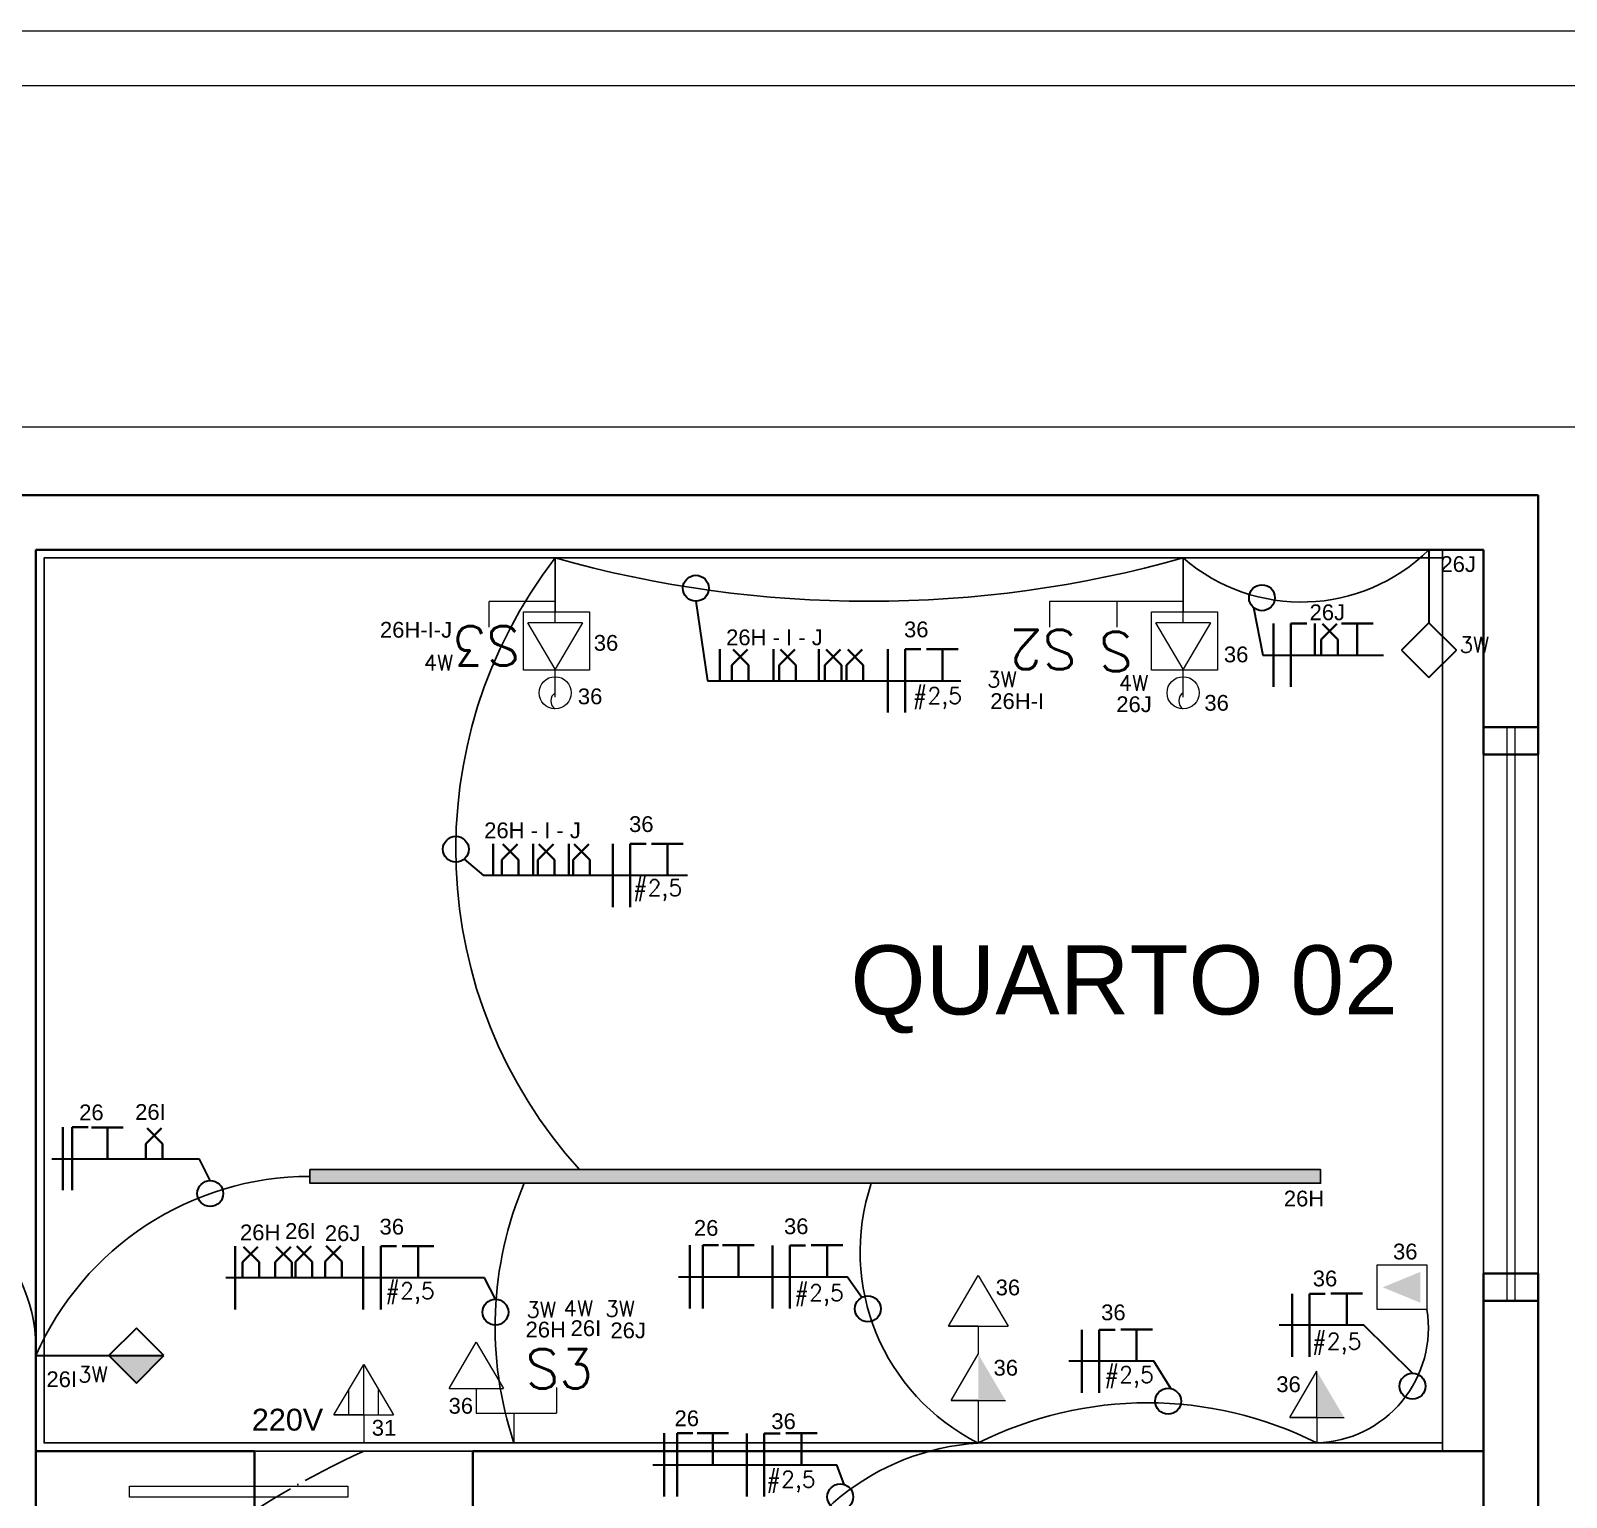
# Model space of a CAD drawing. Header units: millimetres. Extents: x 20625 to 81245, y 3427 to 18613.
# Drawn here: x 67709 to 68272, y 16384 to 16921 of the extents above; entities that cross this region are included whole.
import ezdxf

# ---------------------------------------------------------------- set-up
doc = ezdxf.new("R2010")
doc.units = ezdxf.units.MM
doc.linetypes.add('ACAD_ISO02W100', pattern=[15, 12, -3])
doc.linetypes.add('ACAD_ISO04W100', pattern=[30, 24, -3, 0, -3])
for name, color, linetype, lineweight in [('01', 1, 'Continuous', 9), ('EJEL05130C', 130, 'Continuous', 30), ('EJEL0550C', 50, 'Continuous', 35), ('EJEL0580C', 80, 'Continuous', 9), ('EJEL25170C', 170, 'Continuous', 25), ('EJEL25170T', 170, 'ACAD_ISO02W100', 25), ('EJEL25170TP', 10, 'ACAD_ISO04W100', 25), ('EJEL3040C', 40, 'Continuous', 9)]:
    doc.layers.add(name, color=color, linetype=linetype, lineweight=lineweight)
for name, color, linetype in [('1-ARQ-B', 2, 'Continuous'), ('1-ARQ-DEMOLIR', 12, 'Continuous'), ('2-TXT-A', 7, 'Continuous'), ('3-ESPEC', 14, 'Continuous'), ('ARQ-1-ILUMINAÇÃO', 2, 'Continuous'), ('ARQ-4-TXT-02', 1, 'Continuous'), ('TOP', 4, 'Continuous'), ('TOPOGRAFIA', 2, 'Continuous')]:
    doc.layers.add(name, color=color, linetype=linetype)
doc.styles.add('ROMANSI', font='RomanS')
doc.styles.add('RSA', font='arial.ttf')
doc.styles.add('SR60', font='simplex', dxfattribs={"height": 0.15})
doc.styles.add('SR80', font='SIMPLEX', dxfattribs={"height": 0.1})

# ---------------------------------------------------------------- blocks, each defined once
blk = doc.blocks.new('A$C1FA829F1')
at = {"layer": 'EJEL0580C'}
for p, q in [((0, 0), (0, 16.93)), ((0, 16.93), (0, -16.93)), ((0, 16.93), (28.69, 0)), ((0, 0), (-15.87, 0)), ((0, 8.46), (14.34, 8.46)), ((28.69, 0), (0, -16.93)), ((0, 0), (28.69, 0)), ((0, -8.46), (14.34, -8.46))]:
    blk.add_line(p, q, dxfattribs=at)
blk = doc.blocks.new('A$C358D43A7')
at = {"layer": 'EJEL0580C'}
for p, q in [((0, 0), (0, 16.93)), ((0, 16.93), (0, -16.93)), ((0, 16.93), (28.69, 0)), ((0, 0), (-15.87, 0)), ((28.69, 0), (0, -16.93))]:
    blk.add_line(p, q, dxfattribs=at)
blk = doc.blocks.new('PERSINA')
at = {"layer": 'EJEL0580C'}
h = blk.add_hatch(color=256, dxfattribs=at)
h.dxf.hatch_style = 1
h.paths.add_polyline_path([(193615.07, 53124.48), (193628.89, 53118.82), (193628.89, 53130.14)])
blk.add_lwpolyline([(193631.25, 53116.31), (193613.08, 53116.31), (193613.08, 53132.67), (193631.25, 53132.67)], close=True, dxfattribs=at)
blk = doc.blocks.new('RETORNO CRUZADO')
at = {"layer": 'EJEL0550C', "ltscale": 0.015}
for p, q in [((13746.71, 16801.42), (13753.73, 16808.44)), ((13754.23, 16801.42), (13747.21, 16808.44)), ((13746.71, 16794.4), (13746.71, 16801.42)), ((13754.23, 16794.4), (13754.23, 16801.42))]:
    blk.add_line(p, q, dxfattribs=at)

msp = doc.modelspace()

# ---------------------------------------------------------------- hatches: boundary and pattern name
at = {"layer": '1-ARQ-DEMOLIR', "true_color": 0xd63dce, "transparency": 33554559}
h = msp.add_hatch(color=213, dxfattribs=at)
h.dxf.hatch_style = 1
h.paths.add_polyline_path([(68181.57, 16498.68), (67811.57, 16498.68), (67811.57, 16503.68), (68181.57, 16503.68)])
at = {"layer": 'EJEL05130C', "ltscale": 0.35}
h = msp.add_hatch(color=256, dxfattribs=at)
h.dxf.hatch_style = 1
h.paths.add_polyline_path([(67758.06, 16435.59), (67737.99, 16435.59), (67748.02, 16425.55)])
h = msp.add_hatch(color=256, dxfattribs=at)
h.dxf.hatch_style = 1
h.paths.add_polyline_path([(67758.06, 16435.59), (67737.99, 16435.59), (67748.02, 16425.55)])
at = {"layer": 'EJEL0580C'}
h = msp.add_hatch(color=256, dxfattribs=at)
h.dxf.hatch_style = 1
h.paths.add_polyline_path([(68056.26, 16419.17), (68066.23, 16419.17), (68056.26, 16436.07)])
h = msp.add_hatch(color=256, dxfattribs=at)
h.dxf.hatch_style = 1
h.paths.add_polyline_path([(68180.24, 16412.93), (68190.21, 16412.93), (68180.24, 16429.83)])

# ---------------------------------------------------------------- linework, layer by layer
at = {"layer": '01', "color": 252, "true_color": 0x939598}
for p, q in [((68249.76, 16665.59), (68249.76, 16465.59)), ((68249.76, 16665.59), (68249.76, 16465.59)), ((68252.76, 16665.59), (68252.76, 16465.59)), ((68252.76, 16665.59), (68252.76, 16465.59)), ((68249.76, 16655.59), (68249.76, 16455.59)), ((68252.76, 16655.59), (68252.76, 16455.59))]:
    msp.add_line(p, q, dxfattribs=at)
msp.add_lwpolyline([(67745.48, 16387.82), (67825.48, 16387.82), (67825.48, 16383.82), (67745.48, 16383.82), (67745.48, 16387.82)], dxfattribs=at)
at = {"layer": '1-ARQ-B', "color": 252, "true_color": 0x939598}
for p, q in [((68241.26, 16665.59), (68241.26, 16465.59)), ((68241.26, 16665.59), (68241.26, 16465.59)), ((68261.26, 16665.59), (68261.26, 16465.59)), ((68261.26, 16665.59), (68261.26, 16465.59)), ((68241.26, 16655.59), (68241.26, 16455.59)), ((68261.26, 16655.59), (68261.26, 16455.59))]:
    msp.add_line(p, q, dxfattribs=at)
at = {"layer": '1-ARQ-DEMOLIR', "color": 213, "true_color": 0xd63dce, "transparency": 33554559}
msp.add_lwpolyline([(67811.57, 16503.68), (67811.57, 16498.68), (68181.57, 16498.68), (68181.57, 16503.68)], close=True, dxfattribs=at)
at = {"layer": '3-ESPEC', "color": 72}
for p, q in [((67901.35, 16727.59), (67901.35, 16707.74)), ((68131.25, 16727.59), (68131.25, 16707.74))]:
    msp.add_line(p, q, dxfattribs=at)
at = {"layer": '3-ESPEC', "color": 3}
for p, q in [((68221.26, 16703.86), (68211.22, 16693.82)), ((68231.29, 16693.82), (68221.26, 16703.86))]:
    msp.add_line(p, q, dxfattribs=at)
at = {"layer": '3-ESPEC', "color": 252, "true_color": 0x939598}
msp.add_line((68221.26, 16683.78), (68231.29, 16693.82), dxfattribs=at)
at = {"layer": 'ARQ-1-ILUMINAÇÃO', "color": 252, "true_color": 0x939598}
msp.add_line((68226.26, 16400.59), (68226.26, 16730.59), dxfattribs=at)
msp.add_lwpolyline([(68226.26, 16403.59), (67714.26, 16403.59), (67714.26, 16727.59), (68226.26, 16727.59)], dxfattribs=at)
at = {"layer": 'ARQ-4-TXT-02', "color": 252, "true_color": 0x939598}
msp.add_line((67791.26, 16400.59), (67871.26, 16400.59), dxfattribs=at)
msp.add_line((67791.26, 16400.59), (67871.26, 16400.59), dxfattribs=at)
at = {"layer": 'EJEL05130C', "ltscale": 0.35}
for p, q in [((68221.26, 16730.59), (68221.26, 16703.86)), ((68221.26, 16730.59), (68221.26, 16703.86)), ((68221.26, 16703.86), (68211.22, 16693.82)), ((68231.29, 16693.82), (68221.26, 16703.86)), ((68211.22, 16693.82), (68221.26, 16683.78)), ((68211.22, 16693.82), (68221.26, 16683.78)), ((68221.26, 16683.78), (68231.29, 16693.82)), ((67748.02, 16445.62), (67737.99, 16435.59)), ((67748.02, 16445.62), (67737.99, 16435.59)), ((67758.06, 16435.59), (67748.02, 16445.62)), ((67758.06, 16435.59), (67748.02, 16445.62)), ((67711.26, 16435.59), (67758.06, 16435.59)), ((67711.26, 16435.59), (67758.06, 16435.59)), ((67737.99, 16435.59), (67748.02, 16425.55)), ((67737.99, 16435.59), (67758.06, 16435.59)), ((67737.99, 16435.59), (67748.02, 16425.55)), ((67748.02, 16425.55), (67758.06, 16435.59)), ((67748.02, 16425.55), (67758.06, 16435.59))]:
    msp.add_line(p, q, dxfattribs=at)
at = {"layer": 'EJEL05130C'}
for p, q in [((67952.86, 16711.73), (67957.07, 16682.65)), ((68156.97, 16709.47), (68160.41, 16692.02)), ((68160.41, 16692.02), (68204.63, 16692.02)), ((67957.07, 16682.65), (68049.84, 16682.65)), ((67867.99, 16617.27), (67875.07, 16611.37)), ((67949.85, 16611.37), (67875.07, 16611.37)), ((67771.08, 16507.45), (67717.03, 16507.45)), ((67775.08, 16499.64), (67771.08, 16507.45)), ((67875.47, 16464.03), (67780.75, 16464.03)), ((67879.47, 16456.22), (67875.47, 16464.03)), ((67946.5, 16464.37), (68008.25, 16464.37)), ((68013.59, 16456.86), (68008.25, 16464.37)), ((68197.47, 16446.67), (68166.37, 16446.67)), ((68215.26, 16429.12), (68197.47, 16446.67)), ((68120.52, 16433.49), (68089.42, 16433.49)), ((68126.78, 16423.53), (68120.52, 16433.49)), ((67937.12, 16395.55), (68004.47, 16395.55)), ((68007.17, 16388.39), (68004.47, 16395.55))]:
    msp.add_line(p, q, dxfattribs=at)
for centre in [(67952.86, 16716.48), (68160.12, 16713.02), (67864.98, 16620.94), (67775.08, 16494.9), (67879.47, 16451.48), (68015.85, 16452.69), (68215.26, 16424.37), (68125.77, 16418.89), (68005.73, 16383.86)]:
    msp.add_circle(centre, 4.74, dxfattribs=at)
at = {"layer": 'EJEL0550C', "ltscale": 0.015}
for p, q in [((68164.36, 16680.44), (68164.36, 16703.59)), ((68170.75, 16680.44), (68170.75, 16703.59)), ((68170.75, 16703.59), (68176.54, 16703.59)), ((68179.45, 16692.02), (68179.45, 16703.59)), ((68200.78, 16703.59), (68189.2, 16703.59)), ((68194.99, 16692.02), (68194.99, 16703.59)), ((67961.67, 16682.65), (67961.67, 16694.22)), ((67981.27, 16682.65), (67981.27, 16694.22)), ((67997.88, 16682.65), (67997.88, 16694.22)), ((68023.11, 16671.05), (68023.11, 16694.2)), ((68029.5, 16671.05), (68029.5, 16694.2)), ((68029.5, 16694.2), (68035.28, 16694.2)), ((68048.93, 16694.22), (68037.36, 16694.22)), ((68043.14, 16682.65), (68043.14, 16694.22)), ((67878.71, 16611.37), (67878.71, 16622.95)), ((67893.34, 16611.37), (67893.34, 16622.95)), ((67906.33, 16611.37), (67906.33, 16622.95)), ((67922.43, 16599.78), (67922.43, 16622.93)), ((67928.82, 16599.78), (67928.82, 16622.93)), ((67928.82, 16622.93), (67934.61, 16622.93)), ((67948.26, 16622.95), (67936.68, 16622.95)), ((67942.47, 16611.37), (67942.47, 16622.95)), ((67721.08, 16496.1), (67721.08, 16519.25)), ((67724.54, 16496.1), (67724.54, 16519.25)), ((67724.54, 16519.25), (67730.32, 16519.25)), ((67743.19, 16519.03), (67731.61, 16519.03)), ((67737.4, 16507.45), (67737.4, 16519.03)), ((67784.15, 16452.46), (67784.15, 16475.61)), ((67831.1, 16452.44), (67831.1, 16475.59)), ((67837.49, 16452.44), (67837.49, 16475.59)), ((67837.49, 16475.59), (67843.28, 16475.59)), ((67856.93, 16475.61), (67845.35, 16475.61)), ((67851.14, 16464.03), (67851.14, 16475.61)), ((67950.62, 16452.8), (67950.62, 16475.95)), ((67955.4, 16452.8), (67955.4, 16475.95)), ((67955.4, 16475.95), (67961.18, 16475.95)), ((67974.24, 16475.95), (67962.67, 16475.95)), ((67968.45, 16464.37), (67968.45, 16475.95)), ((67980.88, 16452.78), (67980.88, 16475.93)), ((67987.27, 16452.78), (67987.27, 16475.93)), ((67987.27, 16475.93), (67993.06, 16475.93)), ((68006.7, 16475.95), (67995.13, 16475.95)), ((68000.92, 16464.37), (68000.92, 16475.95)), ((68171.14, 16435.1), (68171.14, 16458.25)), ((68177.53, 16435.1), (68177.53, 16458.25)), ((68177.53, 16458.25), (68183.32, 16458.25)), ((68196.96, 16458.26), (68185.39, 16458.26)), ((68191.18, 16446.69), (68191.18, 16458.26)), ((68094.18, 16421.92), (68094.18, 16445.07)), ((68100.57, 16421.92), (68100.57, 16445.07)), ((68100.57, 16445.07), (68106.36, 16445.07)), ((68120.01, 16445.08), (68108.43, 16445.08)), ((68114.22, 16433.51), (68114.22, 16445.08)), ((67941.24, 16383.98), (67941.24, 16407.13)), ((67946.02, 16383.98), (67946.02, 16407.13)), ((67946.02, 16407.13), (67951.81, 16407.13)), ((67964.86, 16407.13), (67953.29, 16407.13)), ((67959.08, 16395.55), (67959.08, 16407.13)), ((67971.5, 16383.96), (67971.5, 16407.11)), ((67977.89, 16383.96), (67977.89, 16407.11)), ((67977.89, 16407.11), (67983.68, 16407.11)), ((67997.33, 16407.13), (67985.75, 16407.13)), ((67991.54, 16395.55), (67991.54, 16407.13))]:
    msp.add_line(p, q, dxfattribs=at)
at = {"layer": 'EJEL0580C'}
for p, q in [((67901.35, 16711.61), (67901.35, 16722.58)), ((67901.35, 16711.61), (67877.17, 16711.61)), ((67877.17, 16702.27), (67877.17, 16711.61)), ((67901.35, 16703.8), (67901.35, 16711.61)), ((68107.07, 16711.61), (68082.34, 16711.61)), ((68082.34, 16711.61), (68082.34, 16702.27)), ((68131.25, 16711.61), (68107.07, 16711.61)), ((68107.07, 16702.27), (68107.07, 16711.61)), ((68131.25, 16703.8), (68131.25, 16711.61)), ((67911.32, 16703.8), (67891.38, 16703.8)), ((67901.35, 16686.9), (67891.38, 16703.8)), ((67906.34, 16703.8), (67896.73, 16703.8)), ((67911.32, 16703.8), (67901.35, 16686.9)), ((68141.22, 16703.8), (68121.28, 16703.8)), ((68131.25, 16686.9), (68121.28, 16703.8)), ((68136.24, 16703.8), (68126.63, 16703.8)), ((68141.22, 16703.8), (68131.25, 16686.9)), ((67901.35, 16676.67), (67901.35, 16686.54)), ((68131.25, 16676.67), (68131.25, 16686.54)), ((67862.5, 16423.58), (67872.48, 16440.48)), ((67872.48, 16440.48), (67882.45, 16423.58)), ((68046.28, 16419.17), (68056.26, 16436.07)), ((68170.27, 16412.93), (68180.24, 16429.83)), ((68180.24, 16412.93), (68180.24, 16429.83)), ((67862.5, 16423.58), (67882.45, 16423.58)), ((67872.48, 16423.58), (67872.48, 16414.56)), ((67901.89, 16423.91), (67901.89, 16414.56)), ((68056.26, 16419.17), (68046.28, 16419.17)), ((68046.28, 16419.17), (68066.23, 16419.17)), ((68056.26, 16419.17), (68056.26, 16409.83)), ((67872.48, 16414.56), (67901.89, 16414.56)), ((67886.26, 16414.56), (67886.26, 16403.59)), ((68180.24, 16412.93), (68170.27, 16412.93)), ((68170.27, 16412.93), (68190.21, 16412.93)), ((68180.24, 16412.93), (68180.24, 16403.59)), ((68056.26, 16409.83), (68056.26, 16403.59))]:
    msp.add_line(p, q, dxfattribs=at)
for points in [[(67913.92, 16707.9), (67913.92, 16686.54), (67889.77, 16686.54), (67889.77, 16707.9)], [(68143.82, 16707.9), (68143.82, 16686.54), (68119.67, 16686.54), (68119.67, 16707.9)]]:
    msp.add_lwpolyline(points, close=True, dxfattribs=at)
for centre in [(67901.35, 16678.21), (68131.25, 16678.21)]:
    msp.add_circle(centre, 5.89, dxfattribs=at)
for centre in [(67903.26, 16675.26), (68133.16, 16675.26)]:
    msp.add_arc(centre, 3.51, 122.8959, 237.1041, dxfattribs=at)
at = {"layer": 'EJEL25170C'}
for centre, radius, start, end in [((68039.5, 16620.94), 174.52, 142.3338, 222.2114), ((68016.3, 17135.62), 423.92, 254.2667, 285.7333), ((68174.63, 16777.68), 66.26, 229.1039, 314.7142), ((67811.68, 16391.52), 109.67, 90.0541, 156.307), ((67651.67, 16437.75), 59.63, 357.916, 95.2065), ((68014.26, 16446.15), 134.9, 157.0826, 198.3951), ((68091.37, 16473.66), 78.38, 161.3836, 243.384), ((68178.91, 16445.7), 42.13, 271.815, 9.162), ((68118.25, 16280.51), 137.81, 63.2664, 116.7336), ((68062.18, 16313.81), 89.97, 93.778, 163.9523)]:
    msp.add_arc(centre, radius, start, end, dxfattribs=at)
at = {"layer": 'EJEL25170TP'}
msp.add_arc((67962.99, 16110.93), 318.2, 114.4552, 161.7491, dxfattribs=at)
at = {"layer": 'TOP', "color": 252, "lineweight": 35, "true_color": 0x939598}
for p, q in [((67686.26, 16750.59), (68261.26, 16750.59)), ((67686.26, 16750.59), (68261.26, 16750.59)), ((67691.26, 16750.59), (68261.26, 16750.59)), ((68261.26, 16655.59), (68261.26, 16750.59)), ((68261.26, 16665.83), (68261.26, 16750.59)), ((68261.26, 16665.83), (68261.26, 16750.59)), ((67711.26, 16730.59), (68241.26, 16730.59)), ((67711.26, 16380.59), (67711.26, 16730.59)), ((67711.26, 16730.59), (68241.26, 16730.59)), ((67711.26, 16730.59), (67711.26, 16400.59)), ((67711.26, 16730.59), (68241.26, 16730.59)), ((67711.26, 16730.59), (67711.26, 16400.59)), ((68241.26, 16655.59), (68241.26, 16730.59)), ((68241.26, 16665.59), (68241.26, 16730.59)), ((68241.26, 16665.59), (68241.26, 16730.59)), ((68241.26, 16665.59), (68261.26, 16665.59)), ((68241.26, 16665.59), (68261.26, 16665.59)), ((68241.26, 16655.59), (68261.26, 16655.59)), ((68241.26, 16400.59), (68241.26, 16465.59)), ((68241.26, 16465.59), (68261.26, 16465.59)), ((68241.26, 16400.59), (68241.26, 16465.59)), ((68241.26, 16465.59), (68261.26, 16465.59)), ((68261.26, 16380.59), (68261.26, 16465.59)), ((68261.26, 16380.59), (68261.26, 16465.59)), ((68241.26, 16380.59), (68241.26, 16455.59)), ((68241.26, 16455.59), (68261.26, 16455.59)), ((68261.26, 16320.59), (68261.26, 16455.59)), ((67711.26, 16400.59), (67791.26, 16400.59)), ((67711.26, 16400.59), (67791.26, 16400.59)), ((67791.26, 16400.59), (67791.26, 16380.59)), ((67791.26, 16400.59), (67791.26, 16380.59)), ((67871.26, 16400.59), (68241.26, 16400.59)), ((67871.26, 16400.59), (67871.26, 16370.59)), ((67871.26, 16400.59), (68241.26, 16400.59)), ((67871.26, 16400.59), (67871.26, 16370.59))]:
    msp.add_line(p, q, dxfattribs=at)
at = {"layer": 'TOPOGRAFIA', "color": 252, "lineweight": 15, "true_color": 0x939598}
for p, q in [((66077.43, 16900.59), (68963.53, 16900.59)), ((66077.43, 16900.59), (68963.53, 16900.59)), ((66107.47, 16900.59), (68963.53, 16900.59)), ((66731.26, 16775.59), (68311.26, 16775.59)), ((66731.26, 16775.59), (68311.26, 16775.59)), ((66731.26, 16775.59), (68311.26, 16775.59))]:
    msp.add_line(p, q, dxfattribs=at)
for points in [[(66056.42, 16920.59), (68982.52, 16920.59), (69052.48, 15583.01), (66121.26, 15600.83)], [(66056.42, 16920.59), (68982.52, 16920.59), (69052.48, 15583.01), (66121.26, 15600.83)], [(66086.46, 16920.59), (68982.52, 16920.59), (69052.48, 15583.01), (66121.26, 15600.83)]]:
    msp.add_lwpolyline(points, dxfattribs=at)

# ---------------------------------------------------------------- block references
at = {"layer": 'EJEL0580C', "xscale": 0.645886, "yscale": 0.645886, "zscale": 0.645886}
for name, p, rotation in [('A$C358D43A7', (68056.26, 16446.32), 90.00000000000004), ('A$C1FA829F1', (67831.26, 16413.84), 89.99999999999999)]:
    msp.add_blockref(name, p, dxfattribs=dict(at, rotation=rotation))
at = {"layer": 'EJEL25170C', "xscale": 0.8129442994000741, "yscale": 0.8129442994000741, "zscale": 0.8129442994000741}
for p in [(57006.51, 3039.1), (56790.76, 3029.73), (56808.08, 3029.73), (56824.81, 3029.73), (56832.74, 3029.73), (56706.5, 2958.46), (56719.71, 2958.46), (56732.63, 2958.46), (56576.2, 2854.54), (56611.52, 2811.12), (56623.52, 2811.12), (56631.02, 2811.3), (56641.81, 2811.44)]:
    msp.add_blockref('RETORNO CRUZADO', p, dxfattribs=at)
at = {"layer": 'EJEL25170T', "color": 240, "true_color": 0xed1f24}
msp.add_blockref('PERSINA', (-125410.75, -36663.9), dxfattribs=at)

# ---------------------------------------------------------------- texts
at = {"layer": '2-TXT-A', "color": 2, "true_color": 0xf1eb1f, "insert": (68009.46, 16585.77), "char_height": 25.312, "width": 549.5577, "attachment_point": 1, "style": 'RSA'}
msp.add_mtext('QUARTO 02', dxfattribs=at)
at = {"layer": 'ARQ-4-TXT-02', "insert": (67523.78, 16416.13), "char_height": 8, "width": 559.1604, "attachment_point": 1, "style": 'RSA'}
msp.add_mtext('\\pxqc;220V', dxfattribs=at)
at = {"layer": 'EJEL05130C', "ltscale": 0.35, "width": 77.572, "attachment_point": 1, "style": 'RSA'}
for s, insert, char_height in [('26J', (68225.46, 16728.22), 5.772), ('26J', (68177.56, 16710.57), 5.772), ('26H-I-J', (67837.2, 16704.17), 5.772), ('36', (68029.07, 16704.3), 5.772), ('36', (67915.48, 16699.39), 5.772), ('26H - I - J', (67963.93, 16701.4), 5.7718), ('36', (68146.18, 16695.15), 5.772), ('36', (67909.66, 16679.79), 5.772), ('26H-I', (68060.65, 16678.06), 5.772), ('26J', (68106.79, 16676.92), 5.772), ('36', (68139.03, 16677.43), 5.772), ('26H - I - J', (67875.36, 16630.75), 5.7718), ('36', (67928.4, 16633.03), 5.772), ('26', (67727.07, 16527.5), 5.772), ('26I', (67747.56, 16527.66), 5.772), ('26H', (68168.12, 16495.96), 5.772), ('26I', (67802.46, 16484.08), 5.772), ('36', (67837.06, 16485.68), 5.772), ('26', (67952.16, 16485.21), 5.772), ('36', (67985.13, 16485.82), 5.772), ('26H', (67785.96, 16483.57), 5.772), ('26J', (67817.02, 16483.27), 5.772), ('36', (68208.1, 16476.57), 5.772), ('36', (68062.62, 16463.42), 5.772), ('36', (68178.71, 16466.7), 5.772), ('36', (68101.24, 16454.29), 5.772), ('26H', (67890.51, 16448), 5.772), ('26I', (67907.01, 16448.51), 5.772), ('26J', (67921.58, 16447.7), 5.772), ('36', (68061.85, 16434.02), 5.772), ('26I', (67715.09, 16429.81), 5.772), ('36', (68165.37, 16428), 5.772), ('36', (67862.33, 16420.09), 5.772), ('31', (67834.21, 16412.04), 5.772), ('26', (67945.06, 16415.52), 5.772), ('36', (67980.49, 16414.44), 5.772)]:
    msp.add_mtext(s, dxfattribs=dict(at, insert=insert, char_height=char_height))
at = {"layer": 'EJEL0580C', "style": 'SR80'}
for s, height, p in [('S3', 14.387, (67888.55, 16702.59)), ('S2', 14.387, (68092.2, 16701.22)), ('S', 14.39, (68112.81, 16700.5))]:
    msp.add_text(s, height=height, rotation=180, dxfattribs=at).set_placement(p)
at = {"layer": 'EJEL0580C'}
for s, height, style, p in [('3W', 5.755, 'SR60', (68232.47, 16692.92)), ('4W', 5.755, 'SR60', (67853.22, 16686.37)), ('3W', 5.755, 'SR60', (68059.51, 16680.22)), ('4W', 5.755, 'SR60', (68107.68, 16678.95)), ('4W', 5.755, 'SR60', (67904.41, 16450.04)), ('3W', 5.755, 'SR60', (67919.7, 16449.91)), ('3W', 5.755, 'SR60', (67890.84, 16449.53)), ('S3', 14.387, 'SR80', (67890.52, 16423.58)), ('3W', 5.755, 'SR60', (67726.71, 16425.87))]:
    msp.add_text(s, height=height, dxfattribs=dict(at, style=style)).set_placement(p)
at = {"layer": 'EJEL3040C', "ltscale": 0.1, "char_height": 5.935, "attachment_point": 1, "style": 'ROMANSI'}
for insert in [(68032.28, 16680.15), (67929.84, 16609.84), (67839.21, 16462.31), (67988.96, 16461.58), (68178.49, 16443.8), (68102.49, 16431.59), (67978.69, 16393.28)]:
    msp.add_mtext_dynamic_manual_height_columns('#2,5', width=21.7247, gutter_width=0.371, heights=[0], dxfattribs=dict(at, insert=insert))

doc.saveas('drawing.dxf')
